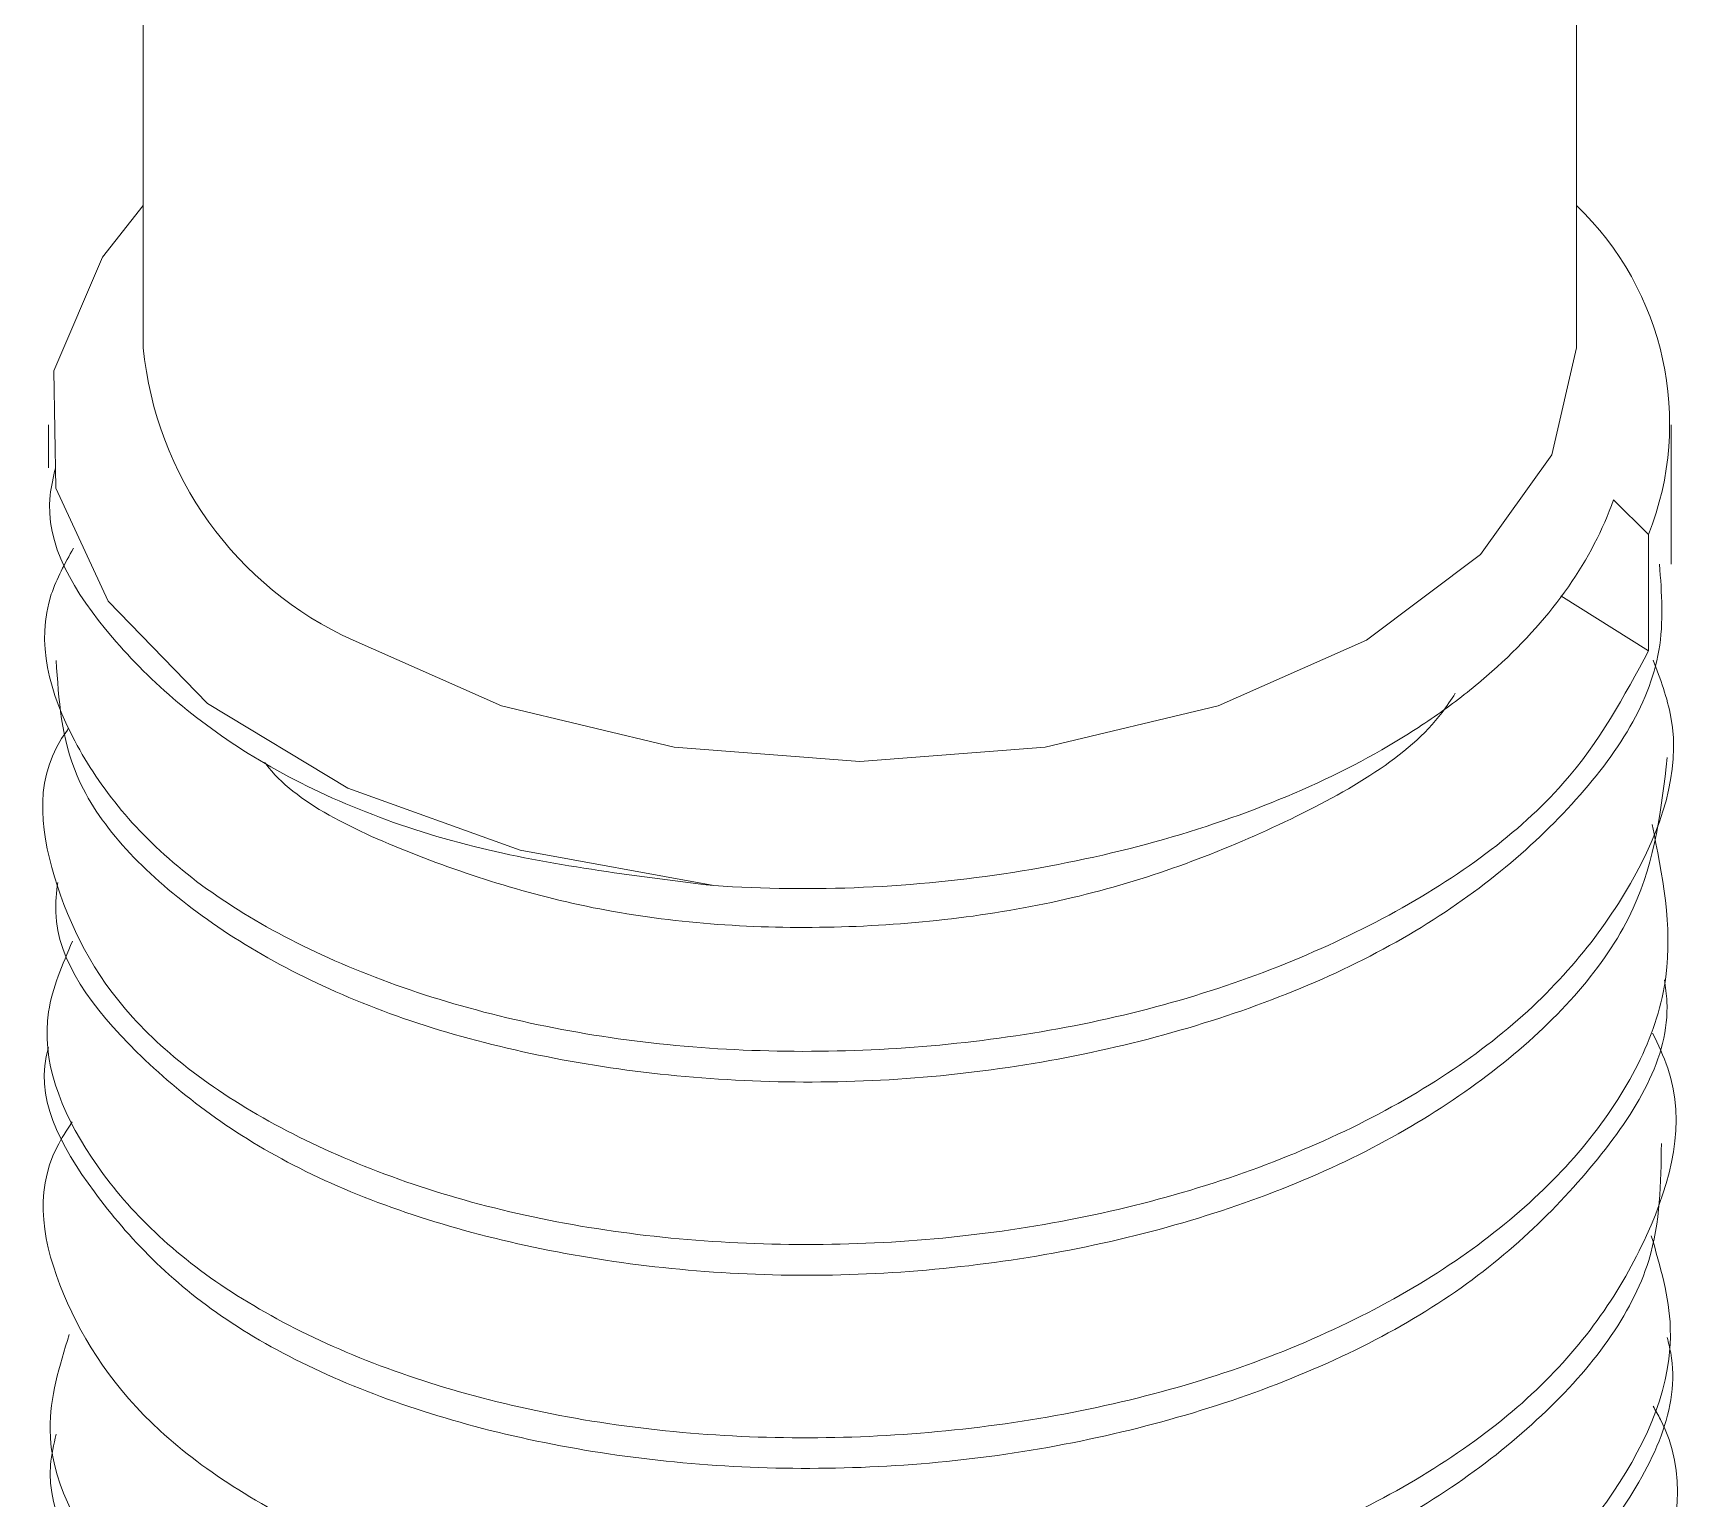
# Model space of a CAD drawing. Extents: x -976302 to -776254, y 5665 to 231437.
# Drawn here: x -791766.3 to -791704.7, y 83385.2 to 83439.7 of the extents above; entities that cross this region are included whole.
import ezdxf

# ---------------------------------------------------------------- set-up
doc = ezdxf.new("R2010")
doc.units = 0
doc.header["$LTSCALE"] = 1000
doc.header["$MEASUREMENT"] = 0

msp = doc.modelspace()

# ---------------------------------------------------------------- linework, layer by layer
at = {"linetype": 'Continuous', "lineweight": 15}
for p, q in [((-791762.213, 83515.764), (-791762.213, 83428.04)), ((-791762.213, 83515.764), (-791762.213, 83428.04)), ((-791762.213, 83515.764), (-791762.213, 83428.04)), ((-791762.213, 83515.764), (-791762.213, 83428.04)), ((-791708.872, 83428.04), (-791708.872, 83515.764)), ((-791708.872, 83428.04), (-791708.872, 83515.764)), ((-791708.872, 83428.04), (-791708.872, 83515.764)), ((-791708.872, 83428.04), (-791708.872, 83515.764)), ((-791765.736, 83425.163), (-791765.736, 83423.569)), ((-791765.736, 83425.163), (-791765.736, 83423.569)), ((-791765.736, 83425.163), (-791765.736, 83423.569)), ((-791765.736, 83425.163), (-791765.736, 83423.569)), ((-791705.349, 83419.977), (-791705.349, 83425.163)), ((-791705.349, 83419.977), (-791705.349, 83425.163)), ((-791705.349, 83419.977), (-791705.349, 83425.163)), ((-791705.349, 83419.977), (-791705.349, 83425.163)), ((-791707.497, 83422.372), (-791706.186, 83421.089)), ((-791707.497, 83422.372), (-791706.186, 83421.089)), ((-791706.186, 83421.089), (-791706.186, 83416.763)), ((-791706.186, 83421.089), (-791706.186, 83416.763)), ((-791709.454, 83418.803), (-791706.186, 83416.763)), ((-791709.454, 83418.803), (-791706.186, 83416.763)), ((-791709.454, 83418.803), (-791706.186, 83416.763)), ((-791709.454, 83418.803), (-791706.186, 83416.763))]:
    msp.add_line(p, q, dxfattribs=at)
at = {"linetype": 'Continuous', "lineweight": 15, "flags": 128}
for points in [[(-791740.981, 83408.018), (-791748.185, 83409.334), (-791754.596, 83411.642), (-791759.815, 83414.796), (-791763.514, 83418.6), (-791765.461, 83422.815), (-791765.534, 83427.176), (-791763.729, 83431.412), (-791762.213, 83433.334)], [(-791740.981, 83408.018), (-791748.185, 83409.334), (-791754.596, 83411.642), (-791759.815, 83414.796), (-791763.514, 83418.6), (-791765.461, 83422.815), (-791765.534, 83427.176), (-791763.729, 83431.412), (-791762.213, 83433.334)], [(-791740.981, 83408.018), (-791748.185, 83409.334), (-791754.596, 83411.642), (-791759.815, 83414.796), (-791763.514, 83418.6), (-791765.461, 83422.815), (-791765.534, 83427.176), (-791763.729, 83431.412), (-791762.213, 83433.334)], [(-791740.981, 83408.018), (-791748.185, 83409.334), (-791754.596, 83411.642), (-791759.815, 83414.796), (-791763.514, 83418.6), (-791765.461, 83422.815), (-791765.534, 83427.176), (-791763.729, 83431.412), (-791762.213, 83433.334)], [(-791708.872, 83428.04), (-791709.781, 83424.055), (-791712.445, 83420.341), (-791716.684, 83417.153), (-791722.207, 83414.706), (-791728.64, 83413.168), (-791735.543, 83412.643), (-791742.446, 83413.168), (-791748.878, 83414.706), (-791754.402, 83417.153)], [(-791708.872, 83428.04), (-791709.781, 83424.055), (-791712.445, 83420.341), (-791716.684, 83417.153), (-791722.207, 83414.706), (-791728.64, 83413.168), (-791735.543, 83412.643), (-791742.446, 83413.168), (-791748.878, 83414.706), (-791754.402, 83417.153)], [(-791708.872, 83428.04), (-791709.781, 83424.055), (-791712.445, 83420.341), (-791716.684, 83417.153), (-791722.207, 83414.706), (-791728.64, 83413.168), (-791735.543, 83412.643), (-791742.446, 83413.168), (-791748.878, 83414.706), (-791754.402, 83417.153)], [(-791708.872, 83428.04), (-791709.781, 83424.055), (-791712.445, 83420.341), (-791716.684, 83417.153), (-791722.207, 83414.706), (-791728.64, 83413.168), (-791735.543, 83412.643), (-791742.446, 83413.168), (-791748.878, 83414.706), (-791754.402, 83417.153)]]:
    msp.add_lwpolyline(points, dxfattribs=at)
at = {"linetype": 'Continuous', "lineweight": 15}
for centre, radius, start, end in [((-791716.646, 83425.211), 11.243, 338.49004, 46.25537), ((-791716.646, 83425.211), 11.243, 338.49004, 46.25537), ((-791748.891, 83429.353), 13.387, 185.62978, 245.69036), ((-791748.891, 83429.353), 13.387, 185.62978, 245.69036)]:
    msp.add_arc(centre, radius, start, end, dxfattribs=at)
for points, knots in [([(-791765.479, 83423.553), (-791765.56, 83423.22), (-791766.08, 83421.07), (-791763.698, 83417.123), (-791758.36, 83412.47), (-791750.372, 83409.18), (-791744.036, 83408.396), (-791740.981, 83408.018)], [0, 0, 0, 0, 0.044564, 0.287569, 0.530636, 0.773636, 1, 1, 1, 1]), ([(-791765.479, 83423.553), (-791765.56, 83423.22), (-791766.08, 83421.07), (-791763.698, 83417.123), (-791758.36, 83412.47), (-791750.372, 83409.18), (-791744.036, 83408.396), (-791740.981, 83408.018)], [0, 0, 0, 0, 0.044564, 0.287569, 0.530636, 0.773636, 1, 1, 1, 1]), ([(-791765.479, 83423.553), (-791765.56, 83423.22), (-791766.08, 83421.07), (-791763.698, 83417.123), (-791758.36, 83412.47), (-791750.372, 83409.18), (-791744.036, 83408.396), (-791740.981, 83408.018)], [0, 0, 0, 0, 0.044564, 0.287569, 0.530636, 0.773636, 1, 1, 1, 1]), ([(-791765.479, 83423.553), (-791765.56, 83423.22), (-791766.08, 83421.07), (-791763.698, 83417.123), (-791758.36, 83412.47), (-791750.372, 83409.18), (-791744.036, 83408.396), (-791740.981, 83408.018)], [0, 0, 0, 0, 0.044564, 0.287569, 0.530636, 0.773636, 1, 1, 1, 1]), ([(-791740.981, 83408.018), (-791739.122, 83407.895), (-791737.262, 83407.873), (-791733.539, 83408.038), (-791731.66, 83408.228), (-791728.031, 83408.798), (-791726.268, 83409.177), (-791722.846, 83410.124), (-791721.188, 83410.694), (-791718.118, 83411.984), (-791716.686, 83412.708), (-791714.704, 83413.925), (-791714.072, 83414.353), (-791712.891, 83415.234), (-791712.338, 83415.689), (-791710.791, 83417.096), (-791709.902, 83418.093), (-791708.442, 83420.188), (-791707.883, 83421.264), (-791707.497, 83422.372)], [0, 0, 0, 0, 0.125, 0.125, 0.25, 0.25, 0.375, 0.375, 0.5, 0.5, 0.625, 0.625, 0.6875, 0.6875, 0.75, 0.75, 0.875, 0.875, 1, 1, 1, 1]), ([(-791740.981, 83408.018), (-791739.122, 83407.895), (-791737.262, 83407.873), (-791733.539, 83408.038), (-791731.66, 83408.228), (-791728.031, 83408.798), (-791726.268, 83409.177), (-791722.846, 83410.124), (-791721.188, 83410.694), (-791718.118, 83411.984), (-791716.686, 83412.708), (-791714.704, 83413.925), (-791714.072, 83414.353), (-791712.891, 83415.234), (-791712.338, 83415.689), (-791710.791, 83417.096), (-791709.902, 83418.093), (-791708.442, 83420.188), (-791707.883, 83421.264), (-791707.497, 83422.372)], [0, 0, 0, 0, 0.125, 0.125, 0.25, 0.25, 0.375, 0.375, 0.5, 0.5, 0.625, 0.625, 0.6875, 0.6875, 0.75, 0.75, 0.875, 0.875, 1, 1, 1, 1]), ([(-791740.981, 83408.018), (-791739.122, 83407.895), (-791737.262, 83407.873), (-791733.539, 83408.038), (-791731.66, 83408.228), (-791728.031, 83408.798), (-791726.268, 83409.177), (-791722.846, 83410.124), (-791721.188, 83410.694), (-791718.118, 83411.984), (-791716.686, 83412.708), (-791714.704, 83413.925), (-791714.072, 83414.353), (-791712.891, 83415.234), (-791712.338, 83415.689), (-791710.791, 83417.096), (-791709.902, 83418.093), (-791708.442, 83420.188), (-791707.883, 83421.264), (-791707.497, 83422.372)], [0, 0, 0, 0, 0.125, 0.125, 0.25, 0.25, 0.375, 0.375, 0.5, 0.5, 0.625, 0.625, 0.6875, 0.6875, 0.75, 0.75, 0.875, 0.875, 1, 1, 1, 1]), ([(-791740.981, 83408.018), (-791739.122, 83407.895), (-791737.262, 83407.873), (-791733.539, 83408.038), (-791731.66, 83408.228), (-791728.031, 83408.798), (-791726.268, 83409.177), (-791722.846, 83410.124), (-791721.188, 83410.694), (-791718.118, 83411.984), (-791716.686, 83412.708), (-791714.704, 83413.925), (-791714.072, 83414.353), (-791712.891, 83415.234), (-791712.338, 83415.689), (-791710.791, 83417.096), (-791709.902, 83418.093), (-791708.442, 83420.188), (-791707.883, 83421.264), (-791707.497, 83422.372)], [0, 0, 0, 0, 0.125, 0.125, 0.25, 0.25, 0.375, 0.375, 0.5, 0.5, 0.625, 0.625, 0.6875, 0.6875, 0.75, 0.75, 0.875, 0.875, 1, 1, 1, 1]), ([(-791706.186, 83416.763), (-791707.095, 83415.068), (-791709.075, 83411.376), (-791715.506, 83406.688), (-791724.318, 83403.175), (-791734.46, 83401.62), (-791744.71, 83401.992), (-791753.914, 83404.344), (-791761.102, 83408.274), (-791765.171, 83413.292), (-791766.402, 83417.696), (-791765.126, 83420.011), (-791764.812, 83420.579)], [0, 0, 0, 0, 0.092576, 0.201565, 0.310546, 0.419562, 0.528548, 0.637557, 0.74654, 0.855531, 0.96453, 1, 1, 1, 1]), ([(-791706.186, 83416.763), (-791707.095, 83415.068), (-791709.075, 83411.376), (-791715.506, 83406.688), (-791724.318, 83403.175), (-791734.46, 83401.62), (-791744.71, 83401.992), (-791753.914, 83404.344), (-791761.102, 83408.274), (-791765.171, 83413.292), (-791766.402, 83417.696), (-791765.126, 83420.011), (-791764.812, 83420.579)], [0, 0, 0, 0, 0.092576, 0.201565, 0.310546, 0.419562, 0.528548, 0.637557, 0.74654, 0.855531, 0.96453, 1, 1, 1, 1]), ([(-791706.186, 83416.763), (-791707.095, 83415.068), (-791709.075, 83411.376), (-791715.506, 83406.688), (-791724.318, 83403.175), (-791734.46, 83401.62), (-791744.71, 83401.992), (-791753.914, 83404.344), (-791761.102, 83408.274), (-791765.171, 83413.292), (-791766.402, 83417.696), (-791765.126, 83420.011), (-791764.812, 83420.579)], [0, 0, 0, 0, 0.092576, 0.201565, 0.310546, 0.419562, 0.528548, 0.637557, 0.74654, 0.855531, 0.96453, 1, 1, 1, 1]), ([(-791706.186, 83416.763), (-791707.095, 83415.068), (-791709.075, 83411.376), (-791715.506, 83406.688), (-791724.318, 83403.175), (-791734.46, 83401.62), (-791744.71, 83401.992), (-791753.914, 83404.344), (-791761.102, 83408.274), (-791765.171, 83413.292), (-791766.402, 83417.696), (-791765.126, 83420.011), (-791764.812, 83420.579)], [0, 0, 0, 0, 0.092576, 0.201565, 0.310546, 0.419562, 0.528548, 0.637557, 0.74654, 0.855531, 0.96453, 1, 1, 1, 1]), ([(-791765.452, 83416.394), (-791765.359, 83414.945), (-791765.147, 83411.661), (-791760.799, 83406.975), (-791753.658, 83403.084), (-791744.37, 83400.844), (-791734.105, 83400.469), (-791724.012, 83402.172), (-791715.173, 83405.653), (-791708.811, 83410.718), (-791705.469, 83415.739), (-791705.7, 83418.905), (-791705.778, 83419.978)], [0, 0, 0, 0, 0.084964, 0.192458, 0.299933, 0.40741, 0.514904, 0.622378, 0.729882, 0.837355, 0.944849, 1, 1, 1, 1]), ([(-791765.452, 83416.394), (-791765.359, 83414.945), (-791765.147, 83411.661), (-791760.799, 83406.975), (-791753.658, 83403.084), (-791744.37, 83400.844), (-791734.105, 83400.469), (-791724.012, 83402.172), (-791715.173, 83405.653), (-791708.811, 83410.718), (-791705.469, 83415.739), (-791705.7, 83418.905), (-791705.778, 83419.978)], [0, 0, 0, 0, 0.084964, 0.192458, 0.299933, 0.40741, 0.514904, 0.622378, 0.729882, 0.837355, 0.944849, 1, 1, 1, 1]), ([(-791765.452, 83416.394), (-791765.359, 83414.945), (-791765.147, 83411.661), (-791760.799, 83406.975), (-791753.658, 83403.084), (-791744.37, 83400.844), (-791734.105, 83400.469), (-791724.012, 83402.172), (-791715.173, 83405.653), (-791708.811, 83410.718), (-791705.469, 83415.739), (-791705.7, 83418.905), (-791705.778, 83419.978)], [0, 0, 0, 0, 0.084964, 0.192458, 0.299933, 0.40741, 0.514904, 0.622378, 0.729882, 0.837355, 0.944849, 1, 1, 1, 1]), ([(-791765.452, 83416.394), (-791765.359, 83414.945), (-791765.147, 83411.661), (-791760.799, 83406.975), (-791753.658, 83403.084), (-791744.37, 83400.844), (-791734.105, 83400.469), (-791724.012, 83402.172), (-791715.173, 83405.653), (-791708.811, 83410.718), (-791705.469, 83415.739), (-791705.7, 83418.905), (-791705.778, 83419.978)], [0, 0, 0, 0, 0.084964, 0.192458, 0.299933, 0.40741, 0.514904, 0.622378, 0.729882, 0.837355, 0.944849, 1, 1, 1, 1]), ([(-791706.012, 83416.409), (-791705.749, 83415.707), (-791704.723, 83412.971), (-791706.456, 83407.97), (-791711.113, 83402.356), (-791718.756, 83397.896), (-791728.234, 83395.133), (-791738.554, 83394.344), (-791748.534, 83395.5), (-791757.024, 83398.549), (-791763.187, 83402.964), (-791765.841, 83408.268), (-791766.296, 83412.146), (-791765.006, 83413.847), (-791764.991, 83413.866)], [0, 0, 0, 0, 0.03333, 0.129877, 0.226445, 0.322989, 0.419542, 0.516097, 0.612643, 0.70921, 0.805753, 0.902324, 0.998871, 1, 1, 1, 1]), ([(-791706.012, 83416.409), (-791705.749, 83415.707), (-791704.723, 83412.971), (-791706.456, 83407.97), (-791711.113, 83402.356), (-791718.756, 83397.896), (-791728.234, 83395.133), (-791738.554, 83394.344), (-791748.534, 83395.5), (-791757.024, 83398.549), (-791763.187, 83402.964), (-791765.841, 83408.268), (-791766.296, 83412.146), (-791765.006, 83413.847), (-791764.991, 83413.866)], [0, 0, 0, 0, 0.03333, 0.129877, 0.226445, 0.322989, 0.419542, 0.516097, 0.612643, 0.70921, 0.805753, 0.902324, 0.998871, 1, 1, 1, 1]), ([(-791706.012, 83416.409), (-791705.749, 83415.707), (-791704.723, 83412.971), (-791706.456, 83407.97), (-791711.113, 83402.356), (-791718.756, 83397.896), (-791728.234, 83395.133), (-791738.554, 83394.344), (-791748.534, 83395.5), (-791757.024, 83398.549), (-791763.187, 83402.964), (-791765.841, 83408.268), (-791766.296, 83412.146), (-791765.006, 83413.847), (-791764.991, 83413.866)], [0, 0, 0, 0, 0.03333, 0.129877, 0.226445, 0.322989, 0.419542, 0.516097, 0.612643, 0.70921, 0.805753, 0.902324, 0.998871, 1, 1, 1, 1]), ([(-791706.012, 83416.409), (-791705.749, 83415.707), (-791704.723, 83412.971), (-791706.456, 83407.97), (-791711.113, 83402.356), (-791718.756, 83397.896), (-791728.234, 83395.133), (-791738.554, 83394.344), (-791748.534, 83395.5), (-791757.024, 83398.549), (-791763.187, 83402.964), (-791765.841, 83408.268), (-791766.296, 83412.146), (-791765.006, 83413.847), (-791764.991, 83413.866)], [0, 0, 0, 0, 0.03333, 0.129877, 0.226445, 0.322989, 0.419542, 0.516097, 0.612643, 0.70921, 0.805753, 0.902324, 0.998871, 1, 1, 1, 1]), ([(-791713.382, 83415.176), (-791713.538, 83414.936), (-791714.784, 83413.019), (-791719.584, 83410.215), (-791727.18, 83407.338), (-791735.952, 83406.225), (-791744.692, 83406.717), (-791752.103, 83408.981), (-791756.613, 83411.132), (-791757.676, 83412.583), (-791757.694, 83412.606)], [0, 0, 0, 0, 0.023248, 0.185586, 0.347917, 0.510292, 0.672623, 0.835004, 0.997332, 1, 1, 1, 1]), ([(-791713.382, 83415.176), (-791713.538, 83414.936), (-791714.784, 83413.019), (-791719.584, 83410.215), (-791727.18, 83407.338), (-791735.952, 83406.225), (-791744.692, 83406.717), (-791752.103, 83408.981), (-791756.613, 83411.132), (-791757.676, 83412.583), (-791757.694, 83412.606)], [0, 0, 0, 0, 0.023248, 0.185586, 0.347917, 0.510292, 0.672623, 0.835004, 0.997332, 1, 1, 1, 1]), ([(-791713.382, 83415.176), (-791713.538, 83414.936), (-791714.784, 83413.019), (-791719.584, 83410.215), (-791727.18, 83407.338), (-791735.952, 83406.225), (-791744.692, 83406.717), (-791752.103, 83408.981), (-791756.613, 83411.132), (-791757.676, 83412.583), (-791757.694, 83412.606)], [0, 0, 0, 0, 0.023248, 0.185586, 0.347917, 0.510292, 0.672623, 0.835004, 0.997332, 1, 1, 1, 1]), ([(-791713.382, 83415.176), (-791713.538, 83414.936), (-791714.784, 83413.019), (-791719.584, 83410.215), (-791727.18, 83407.338), (-791735.952, 83406.225), (-791744.692, 83406.717), (-791752.103, 83408.981), (-791756.613, 83411.132), (-791757.676, 83412.583), (-791757.694, 83412.606)], [0, 0, 0, 0, 0.023248, 0.185586, 0.347917, 0.510292, 0.672623, 0.835004, 0.997332, 1, 1, 1, 1]), ([(-791765.395, 83408.137), (-791765.437, 83407.766), (-791765.685, 83405.566), (-791762.779, 83401.686), (-791756.837, 83397.24), (-791748.2, 83394.335), (-791738.207, 83393.176), (-791727.9, 83394.08), (-791718.439, 83396.887), (-791710.99, 83401.37), (-791706.165, 83406.911), (-791705.709, 83410.896), (-791705.492, 83412.793)], [0, 0, 0, 0, 0.022324, 0.132065, 0.24182, 0.351552, 0.461323, 0.571061, 0.680815, 0.790554, 0.90029, 1, 1, 1, 1]), ([(-791765.395, 83408.137), (-791765.437, 83407.766), (-791765.685, 83405.566), (-791762.779, 83401.686), (-791756.837, 83397.24), (-791748.2, 83394.335), (-791738.207, 83393.176), (-791727.9, 83394.08), (-791718.439, 83396.887), (-791710.99, 83401.37), (-791706.165, 83406.911), (-791705.709, 83410.896), (-791705.492, 83412.793)], [0, 0, 0, 0, 0.022324, 0.132065, 0.24182, 0.351552, 0.461323, 0.571061, 0.680815, 0.790554, 0.90029, 1, 1, 1, 1]), ([(-791765.395, 83408.137), (-791765.437, 83407.766), (-791765.685, 83405.566), (-791762.779, 83401.686), (-791756.837, 83397.24), (-791748.2, 83394.335), (-791738.207, 83393.176), (-791727.9, 83394.08), (-791718.439, 83396.887), (-791710.99, 83401.37), (-791706.165, 83406.911), (-791705.709, 83410.896), (-791705.492, 83412.793)], [0, 0, 0, 0, 0.022324, 0.132065, 0.24182, 0.351552, 0.461323, 0.571061, 0.680815, 0.790554, 0.90029, 1, 1, 1, 1]), ([(-791765.395, 83408.137), (-791765.437, 83407.766), (-791765.685, 83405.566), (-791762.779, 83401.686), (-791756.837, 83397.24), (-791748.2, 83394.335), (-791738.207, 83393.176), (-791727.9, 83394.08), (-791718.439, 83396.887), (-791710.99, 83401.37), (-791706.165, 83406.911), (-791705.709, 83410.896), (-791705.492, 83412.793)], [0, 0, 0, 0, 0.022324, 0.132065, 0.24182, 0.351552, 0.461323, 0.571061, 0.680815, 0.790554, 0.90029, 1, 1, 1, 1]), ([(-791706.054, 83410.298), (-791705.673, 83408.405), (-791704.874, 83404.431), (-791707.9, 83398.443), (-791713.848, 83393.247), (-791722.324, 83389.379), (-791732.274, 83387.403), (-791742.6, 83387.368), (-791752.116, 83389.313), (-791759.806, 83392.963), (-791764.578, 83397.781), (-791766.366, 83402.434), (-791765.221, 83405.081), (-791764.844, 83405.95)], [0, 0, 0, 0, 0.087521, 0.183673, 0.279841, 0.375988, 0.472166, 0.568317, 0.664479, 0.760633, 0.856781, 0.952953, 1, 1, 1, 1]), ([(-791706.054, 83410.298), (-791705.673, 83408.405), (-791704.874, 83404.431), (-791707.9, 83398.443), (-791713.848, 83393.247), (-791722.324, 83389.379), (-791732.274, 83387.403), (-791742.6, 83387.368), (-791752.116, 83389.313), (-791759.806, 83392.963), (-791764.578, 83397.781), (-791766.366, 83402.434), (-791765.221, 83405.081), (-791764.844, 83405.95)], [0, 0, 0, 0, 0.087521, 0.183673, 0.279841, 0.375988, 0.472166, 0.568317, 0.664479, 0.760633, 0.856781, 0.952953, 1, 1, 1, 1]), ([(-791706.054, 83410.298), (-791705.673, 83408.405), (-791704.874, 83404.431), (-791707.9, 83398.443), (-791713.848, 83393.247), (-791722.324, 83389.379), (-791732.274, 83387.403), (-791742.6, 83387.368), (-791752.116, 83389.313), (-791759.806, 83392.963), (-791764.578, 83397.781), (-791766.366, 83402.434), (-791765.221, 83405.081), (-791764.844, 83405.95)], [0, 0, 0, 0, 0.087521, 0.183673, 0.279841, 0.375988, 0.472166, 0.568317, 0.664479, 0.760633, 0.856781, 0.952953, 1, 1, 1, 1]), ([(-791706.054, 83410.298), (-791705.673, 83408.405), (-791704.874, 83404.431), (-791707.9, 83398.443), (-791713.848, 83393.247), (-791722.324, 83389.379), (-791732.274, 83387.403), (-791742.6, 83387.368), (-791752.116, 83389.313), (-791759.806, 83392.963), (-791764.578, 83397.781), (-791766.366, 83402.434), (-791765.221, 83405.081), (-791764.844, 83405.95)], [0, 0, 0, 0, 0.087521, 0.183673, 0.279841, 0.375988, 0.472166, 0.568317, 0.664479, 0.760633, 0.856781, 0.952953, 1, 1, 1, 1]), ([(-791765.736, 83401.993), (-791765.736, 83401.993), (-791766.304, 83400.191), (-791764.313, 83396.506), (-791759.629, 83391.652), (-791751.808, 83388.09), (-791742.262, 83386.215), (-791731.921, 83386.281), (-791722.022, 83388.383), (-791713.557, 83392.218), (-791707.91, 83397.546), (-791705.235, 83401.888), (-791705.558, 83404.244), (-791705.596, 83404.518)], [0, 0, 0, 0, 0.000017, 0.109517, 0.219044, 0.328541, 0.438051, 0.547559, 0.65706, 0.766579, 0.876074, 0.985605, 1, 1, 1, 1]), ([(-791765.736, 83401.993), (-791765.736, 83401.993), (-791766.304, 83400.191), (-791764.313, 83396.506), (-791759.629, 83391.652), (-791751.808, 83388.09), (-791742.262, 83386.215), (-791731.921, 83386.281), (-791722.022, 83388.383), (-791713.557, 83392.218), (-791707.91, 83397.546), (-791705.235, 83401.888), (-791705.558, 83404.244), (-791705.596, 83404.518)], [0, 0, 0, 0, 0.000017, 0.109517, 0.219044, 0.328541, 0.438051, 0.547559, 0.65706, 0.766579, 0.876074, 0.985605, 1, 1, 1, 1]), ([(-791765.736, 83401.993), (-791765.736, 83401.993), (-791766.304, 83400.191), (-791764.313, 83396.506), (-791759.629, 83391.652), (-791751.808, 83388.09), (-791742.262, 83386.215), (-791731.921, 83386.281), (-791722.022, 83388.383), (-791713.557, 83392.218), (-791707.91, 83397.546), (-791705.235, 83401.888), (-791705.558, 83404.244), (-791705.596, 83404.518)], [0, 0, 0, 0, 0.000017, 0.109517, 0.219044, 0.328541, 0.438051, 0.547559, 0.65706, 0.766579, 0.876074, 0.985605, 1, 1, 1, 1]), ([(-791765.736, 83401.993), (-791765.736, 83401.993), (-791766.304, 83400.191), (-791764.313, 83396.506), (-791759.629, 83391.652), (-791751.808, 83388.09), (-791742.262, 83386.215), (-791731.921, 83386.281), (-791722.022, 83388.383), (-791713.557, 83392.218), (-791707.91, 83397.546), (-791705.235, 83401.888), (-791705.558, 83404.244), (-791705.596, 83404.518)], [0, 0, 0, 0, 0.000017, 0.109517, 0.219044, 0.328541, 0.438051, 0.547559, 0.65706, 0.766579, 0.876074, 0.985605, 1, 1, 1, 1]), ([(-791706.035, 83402.528), (-791705.829, 83402.096), (-791704.665, 83399.662), (-791705.881, 83394.881), (-791709.832, 83389.074), (-791716.969, 83384.335), (-791726.127, 83381.167), (-791736.371, 83379.972), (-791746.518, 83380.706), (-791755.41, 83383.396), (-791762.131, 83387.557), (-791765.558, 83392.726), (-791766.379, 83396.89), (-791765.059, 83398.915), (-791764.858, 83399.224)], [0, 0, 0, 0, 0.020705, 0.116896, 0.213101, 0.309294, 0.405484, 0.501695, 0.597885, 0.694102, 0.790291, 0.886496, 0.982692, 1, 1, 1, 1]), ([(-791706.035, 83402.528), (-791705.829, 83402.096), (-791704.665, 83399.662), (-791705.881, 83394.881), (-791709.832, 83389.074), (-791716.969, 83384.335), (-791726.127, 83381.167), (-791736.371, 83379.972), (-791746.518, 83380.706), (-791755.41, 83383.396), (-791762.131, 83387.557), (-791765.558, 83392.726), (-791766.379, 83396.89), (-791765.059, 83398.915), (-791764.858, 83399.224)], [0, 0, 0, 0, 0.020705, 0.116896, 0.213101, 0.309294, 0.405484, 0.501695, 0.597885, 0.694102, 0.790291, 0.886496, 0.982692, 1, 1, 1, 1]), ([(-791706.035, 83402.528), (-791705.829, 83402.096), (-791704.665, 83399.662), (-791705.881, 83394.881), (-791709.832, 83389.074), (-791716.969, 83384.335), (-791726.127, 83381.167), (-791736.371, 83379.972), (-791746.518, 83380.706), (-791755.41, 83383.396), (-791762.131, 83387.557), (-791765.558, 83392.726), (-791766.379, 83396.89), (-791765.059, 83398.915), (-791764.858, 83399.224)], [0, 0, 0, 0, 0.020705, 0.116896, 0.213101, 0.309294, 0.405484, 0.501695, 0.597885, 0.694102, 0.790291, 0.886496, 0.982692, 1, 1, 1, 1]), ([(-791706.035, 83402.528), (-791705.829, 83402.096), (-791704.665, 83399.662), (-791705.881, 83394.881), (-791709.832, 83389.074), (-791716.969, 83384.335), (-791726.127, 83381.167), (-791736.371, 83379.972), (-791746.518, 83380.706), (-791755.41, 83383.396), (-791762.131, 83387.557), (-791765.558, 83392.726), (-791766.379, 83396.89), (-791765.059, 83398.915), (-791764.858, 83399.224)], [0, 0, 0, 0, 0.020705, 0.116896, 0.213101, 0.309294, 0.405484, 0.501695, 0.597885, 0.694102, 0.790291, 0.886496, 0.982692, 1, 1, 1, 1]), ([(-791757.538, 83384.066), (-791756.662, 83383.476), (-791753.68, 83381.47), (-791746.093, 83379.606), (-791736.044, 83378.793), (-791725.798, 83380.148), (-791716.658, 83383.312), (-791709.766, 83388.119), (-791705.773, 83393.401), (-791705.729, 83396.956), (-791705.711, 83398.417)], [0, 0, 0, 0, 0.058463, 0.199013, 0.339607, 0.480164, 0.620753, 0.761307, 0.901874, 1, 1, 1, 1]), ([(-791757.538, 83384.066), (-791756.662, 83383.476), (-791753.68, 83381.47), (-791746.093, 83379.606), (-791736.044, 83378.793), (-791725.798, 83380.148), (-791716.658, 83383.312), (-791709.766, 83388.119), (-791705.773, 83393.401), (-791705.729, 83396.956), (-791705.711, 83398.417)], [0, 0, 0, 0, 0.058463, 0.199013, 0.339607, 0.480164, 0.620753, 0.761307, 0.901874, 1, 1, 1, 1]), ([(-791757.538, 83384.066), (-791756.662, 83383.476), (-791753.68, 83381.47), (-791746.093, 83379.606), (-791736.044, 83378.793), (-791725.798, 83380.148), (-791716.658, 83383.312), (-791709.766, 83388.119), (-791705.773, 83393.401), (-791705.729, 83396.956), (-791705.711, 83398.417)], [0, 0, 0, 0, 0.058463, 0.199013, 0.339607, 0.480164, 0.620753, 0.761307, 0.901874, 1, 1, 1, 1]), ([(-791757.538, 83384.066), (-791756.662, 83383.476), (-791753.68, 83381.47), (-791746.093, 83379.606), (-791736.044, 83378.793), (-791725.798, 83380.148), (-791716.658, 83383.312), (-791709.766, 83388.119), (-791705.773, 83393.401), (-791705.729, 83396.956), (-791705.711, 83398.417)], [0, 0, 0, 0, 0.058463, 0.199013, 0.339607, 0.480164, 0.620753, 0.761307, 0.901874, 1, 1, 1, 1]), ([(-791706.084, 83394.984), (-791705.751, 83393.848), (-791704.815, 83390.655), (-791707.068, 83385.292), (-791712.338, 83379.865), (-791720.388, 83375.669), (-791730.107, 83373.27), (-791740.454, 83372.834), (-791750.233, 83374.359), (-791758.391, 83377.704), (-791763.831, 83382.302), (-791766.257, 83387.162), (-791765.33, 83390.139), (-791764.964, 83391.311)], [0, 0, 0, 0, 0.054164, 0.152172, 0.250207, 0.348214, 0.446239, 0.544252, 0.642266, 0.740287, 0.838291, 0.93633, 1, 1, 1, 1]), ([(-791706.084, 83394.984), (-791705.751, 83393.848), (-791704.815, 83390.655), (-791707.068, 83385.292), (-791712.338, 83379.865), (-791720.388, 83375.669), (-791730.107, 83373.27), (-791740.454, 83372.834), (-791750.233, 83374.359), (-791758.391, 83377.704), (-791763.831, 83382.302), (-791766.257, 83387.162), (-791765.33, 83390.139), (-791764.964, 83391.311)], [0, 0, 0, 0, 0.054164, 0.152172, 0.250207, 0.348214, 0.446239, 0.544252, 0.642266, 0.740287, 0.838291, 0.93633, 1, 1, 1, 1]), ([(-791706.084, 83394.984), (-791705.751, 83393.848), (-791704.815, 83390.655), (-791707.068, 83385.292), (-791712.338, 83379.865), (-791720.388, 83375.669), (-791730.107, 83373.27), (-791740.454, 83372.834), (-791750.233, 83374.359), (-791758.391, 83377.704), (-791763.831, 83382.302), (-791766.257, 83387.162), (-791765.33, 83390.139), (-791764.964, 83391.311)], [0, 0, 0, 0, 0.054164, 0.152172, 0.250207, 0.348214, 0.446239, 0.544252, 0.642266, 0.740287, 0.838291, 0.93633, 1, 1, 1, 1]), ([(-791706.084, 83394.984), (-791705.751, 83393.848), (-791704.815, 83390.655), (-791707.068, 83385.292), (-791712.338, 83379.865), (-791720.388, 83375.669), (-791730.107, 83373.27), (-791740.454, 83372.834), (-791750.233, 83374.359), (-791758.391, 83377.704), (-791763.831, 83382.302), (-791766.257, 83387.162), (-791765.33, 83390.139), (-791764.964, 83391.311)], [0, 0, 0, 0, 0.054164, 0.152172, 0.250207, 0.348214, 0.446239, 0.544252, 0.642266, 0.740287, 0.838291, 0.93633, 1, 1, 1, 1]), ([(-791765.452, 83387.6), (-791765.54, 83387.218), (-791766.046, 83385.017), (-791763.596, 83381.041), (-791758.179, 83376.385), (-791749.918, 83373.172), (-791740.109, 83371.671), (-791729.759, 83372.185), (-791720.093, 83374.669), (-791712.075, 83378.856), (-791707.064, 83384.399), (-791704.891, 83388.752), (-791705.445, 83391.008), (-791705.491, 83391.197)], [0, 0, 0, 0, 0.022552, 0.130056, 0.237588, 0.34509, 0.452619, 0.560126, 0.66764, 0.775153, 0.882654, 0.990189, 1, 1, 1, 1]), ([(-791765.452, 83387.6), (-791765.54, 83387.218), (-791766.046, 83385.017), (-791763.596, 83381.041), (-791758.179, 83376.385), (-791749.918, 83373.172), (-791740.109, 83371.671), (-791729.759, 83372.185), (-791720.093, 83374.669), (-791712.075, 83378.856), (-791707.064, 83384.399), (-791704.891, 83388.752), (-791705.445, 83391.008), (-791705.491, 83391.197)], [0, 0, 0, 0, 0.022552, 0.130056, 0.237588, 0.34509, 0.452619, 0.560126, 0.66764, 0.775153, 0.882654, 0.990189, 1, 1, 1, 1]), ([(-791765.452, 83387.6), (-791765.54, 83387.218), (-791766.046, 83385.017), (-791763.596, 83381.041), (-791758.179, 83376.385), (-791749.918, 83373.172), (-791740.109, 83371.671), (-791729.759, 83372.185), (-791720.093, 83374.669), (-791712.075, 83378.856), (-791707.064, 83384.399), (-791704.891, 83388.752), (-791705.445, 83391.008), (-791705.491, 83391.197)], [0, 0, 0, 0, 0.022552, 0.130056, 0.237588, 0.34509, 0.452619, 0.560126, 0.66764, 0.775153, 0.882654, 0.990189, 1, 1, 1, 1]), ([(-791765.452, 83387.6), (-791765.54, 83387.218), (-791766.046, 83385.017), (-791763.596, 83381.041), (-791758.179, 83376.385), (-791749.918, 83373.172), (-791740.109, 83371.671), (-791729.759, 83372.185), (-791720.093, 83374.669), (-791712.075, 83378.856), (-791707.064, 83384.399), (-791704.891, 83388.752), (-791705.445, 83391.008), (-791705.491, 83391.197)], [0, 0, 0, 0, 0.022552, 0.130056, 0.237588, 0.34509, 0.452619, 0.560126, 0.66764, 0.775153, 0.882654, 0.990189, 1, 1, 1, 1]), ([(-791706.018, 83388.646), (-791705.924, 83388.482), (-791704.692, 83386.35), (-791705.464, 83381.815), (-791708.679, 83375.843), (-791715.277, 83370.842), (-791724.068, 83367.291), (-791734.184, 83365.682), (-791744.448, 83366.003), (-791753.693, 83368.304), (-791760.946, 83372.201), (-791765.106, 83377.195), (-791766.402, 83381.632), (-791765.137, 83383.989), (-791764.811, 83384.595)], [0, 0, 0, 0, 0.007968, 0.103848, 0.19973, 0.295616, 0.391488, 0.487392, 0.58327, 0.679166, 0.775041, 0.870922, 0.966811, 1, 1, 1, 1]), ([(-791706.018, 83388.646), (-791705.924, 83388.482), (-791704.692, 83386.35), (-791705.464, 83381.815), (-791708.679, 83375.843), (-791715.277, 83370.842), (-791724.068, 83367.291), (-791734.184, 83365.682), (-791744.448, 83366.003), (-791753.693, 83368.304), (-791760.946, 83372.201), (-791765.106, 83377.195), (-791766.402, 83381.632), (-791765.137, 83383.989), (-791764.811, 83384.595)], [0, 0, 0, 0, 0.007968, 0.103848, 0.19973, 0.295616, 0.391488, 0.487392, 0.58327, 0.679166, 0.775041, 0.870922, 0.966811, 1, 1, 1, 1]), ([(-791706.018, 83388.646), (-791705.924, 83388.482), (-791704.692, 83386.35), (-791705.464, 83381.815), (-791708.679, 83375.843), (-791715.277, 83370.842), (-791724.068, 83367.291), (-791734.184, 83365.682), (-791744.448, 83366.003), (-791753.693, 83368.304), (-791760.946, 83372.201), (-791765.106, 83377.195), (-791766.402, 83381.632), (-791765.137, 83383.989), (-791764.811, 83384.595)], [0, 0, 0, 0, 0.007968, 0.103848, 0.19973, 0.295616, 0.391488, 0.487392, 0.58327, 0.679166, 0.775041, 0.870922, 0.966811, 1, 1, 1, 1]), ([(-791706.018, 83388.646), (-791705.924, 83388.482), (-791704.692, 83386.35), (-791705.464, 83381.815), (-791708.679, 83375.843), (-791715.277, 83370.842), (-791724.068, 83367.291), (-791734.184, 83365.682), (-791744.448, 83366.003), (-791753.693, 83368.304), (-791760.946, 83372.201), (-791765.106, 83377.195), (-791766.402, 83381.632), (-791765.137, 83383.989), (-791764.811, 83384.595)], [0, 0, 0, 0, 0.007968, 0.103848, 0.19973, 0.295616, 0.391488, 0.487392, 0.58327, 0.679166, 0.775041, 0.870922, 0.966811, 1, 1, 1, 1])]:
    msp.add_open_spline(points, degree=3, knots=knots, dxfattribs=at)

doc.saveas('drawing.dxf')
